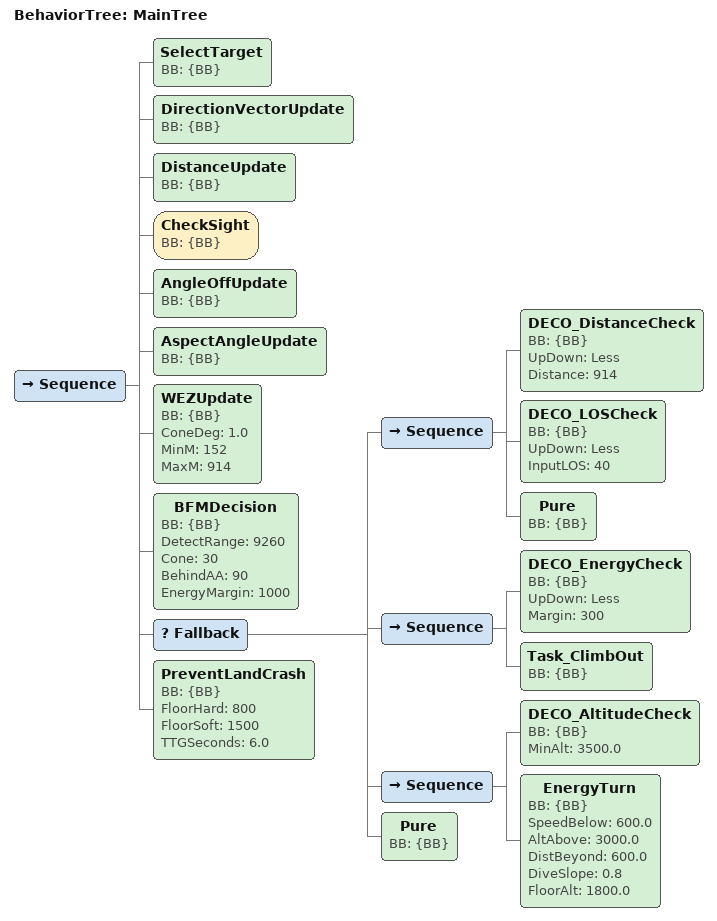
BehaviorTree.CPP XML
<?xml version="1.0"?>
<root main_tree_to_execute="MainTree">

  <BehaviorTree ID="MainTree">
    <Sequence>

      <!-- ===================== 상태 갱신 ===================== -->
      <SelectTarget          BB="{BB}"/>
      <DirectionVectorUpdate BB="{BB}"/>
      <DistanceUpdate        BB="{BB}"/>
      <CheckSight            BB="{BB}"/>
      <AngleOffUpdate        BB="{BB}"/>
      <AspectAngleUpdate     BB="{BB}"/>
      <WEZUpdate             BB="{BB}" ConeDeg="1.0" MinM="152" MaxM="914"/>

      <BFMDecision BB="{BB}" DetectRange="9260" Cone="30" BehindAA="90" EnergyMargin="1000"/>

      <Fallback>

        <!-- 사거리 안 + 조준 -> 쏜다 (수직 교리라도 기회는 잡는다) -->
        <Sequence>
          <DECO_DistanceCheck BB="{BB}" UpDown="Less" Distance="914"/>
          <DECO_LOSCheck      BB="{BB}" UpDown="Less" InputLOS="40"/>
          <Pure BB="{BB}"/>
        </Sequence>

        <!-- 에너지 열세 -> 수직 상승 -->
        <Sequence>
          <DECO_EnergyCheck BB="{BB}" UpDown="Less" Margin="300"/>
          <Task_ClimbOut BB="{BB}"/>
        </Sequence>

        <!-- 고도 우위 -> 내리꽂기 (속도 게이트 사실상 해제, 상대 고도 무관) -->
        <Sequence>
          <DECO_AltitudeCheck BB="{BB}" MinAlt="3500.0"/>
          <EnergyTurn BB="{BB}" SpeedBelow="600.0" AltAbove="3000.0" DistBeyond="600.0"
                      DiveSlope="0.8" FloorAlt="1800.0"/>
        </Sequence>

        <Pure BB="{BB}"/>
      </Fallback>

      <PreventLandCrash BB="{BB}" FloorHard="800" FloorSoft="1500" TTGSeconds="6.0"/>

    </Sequence>
  </BehaviorTree>

</root>
